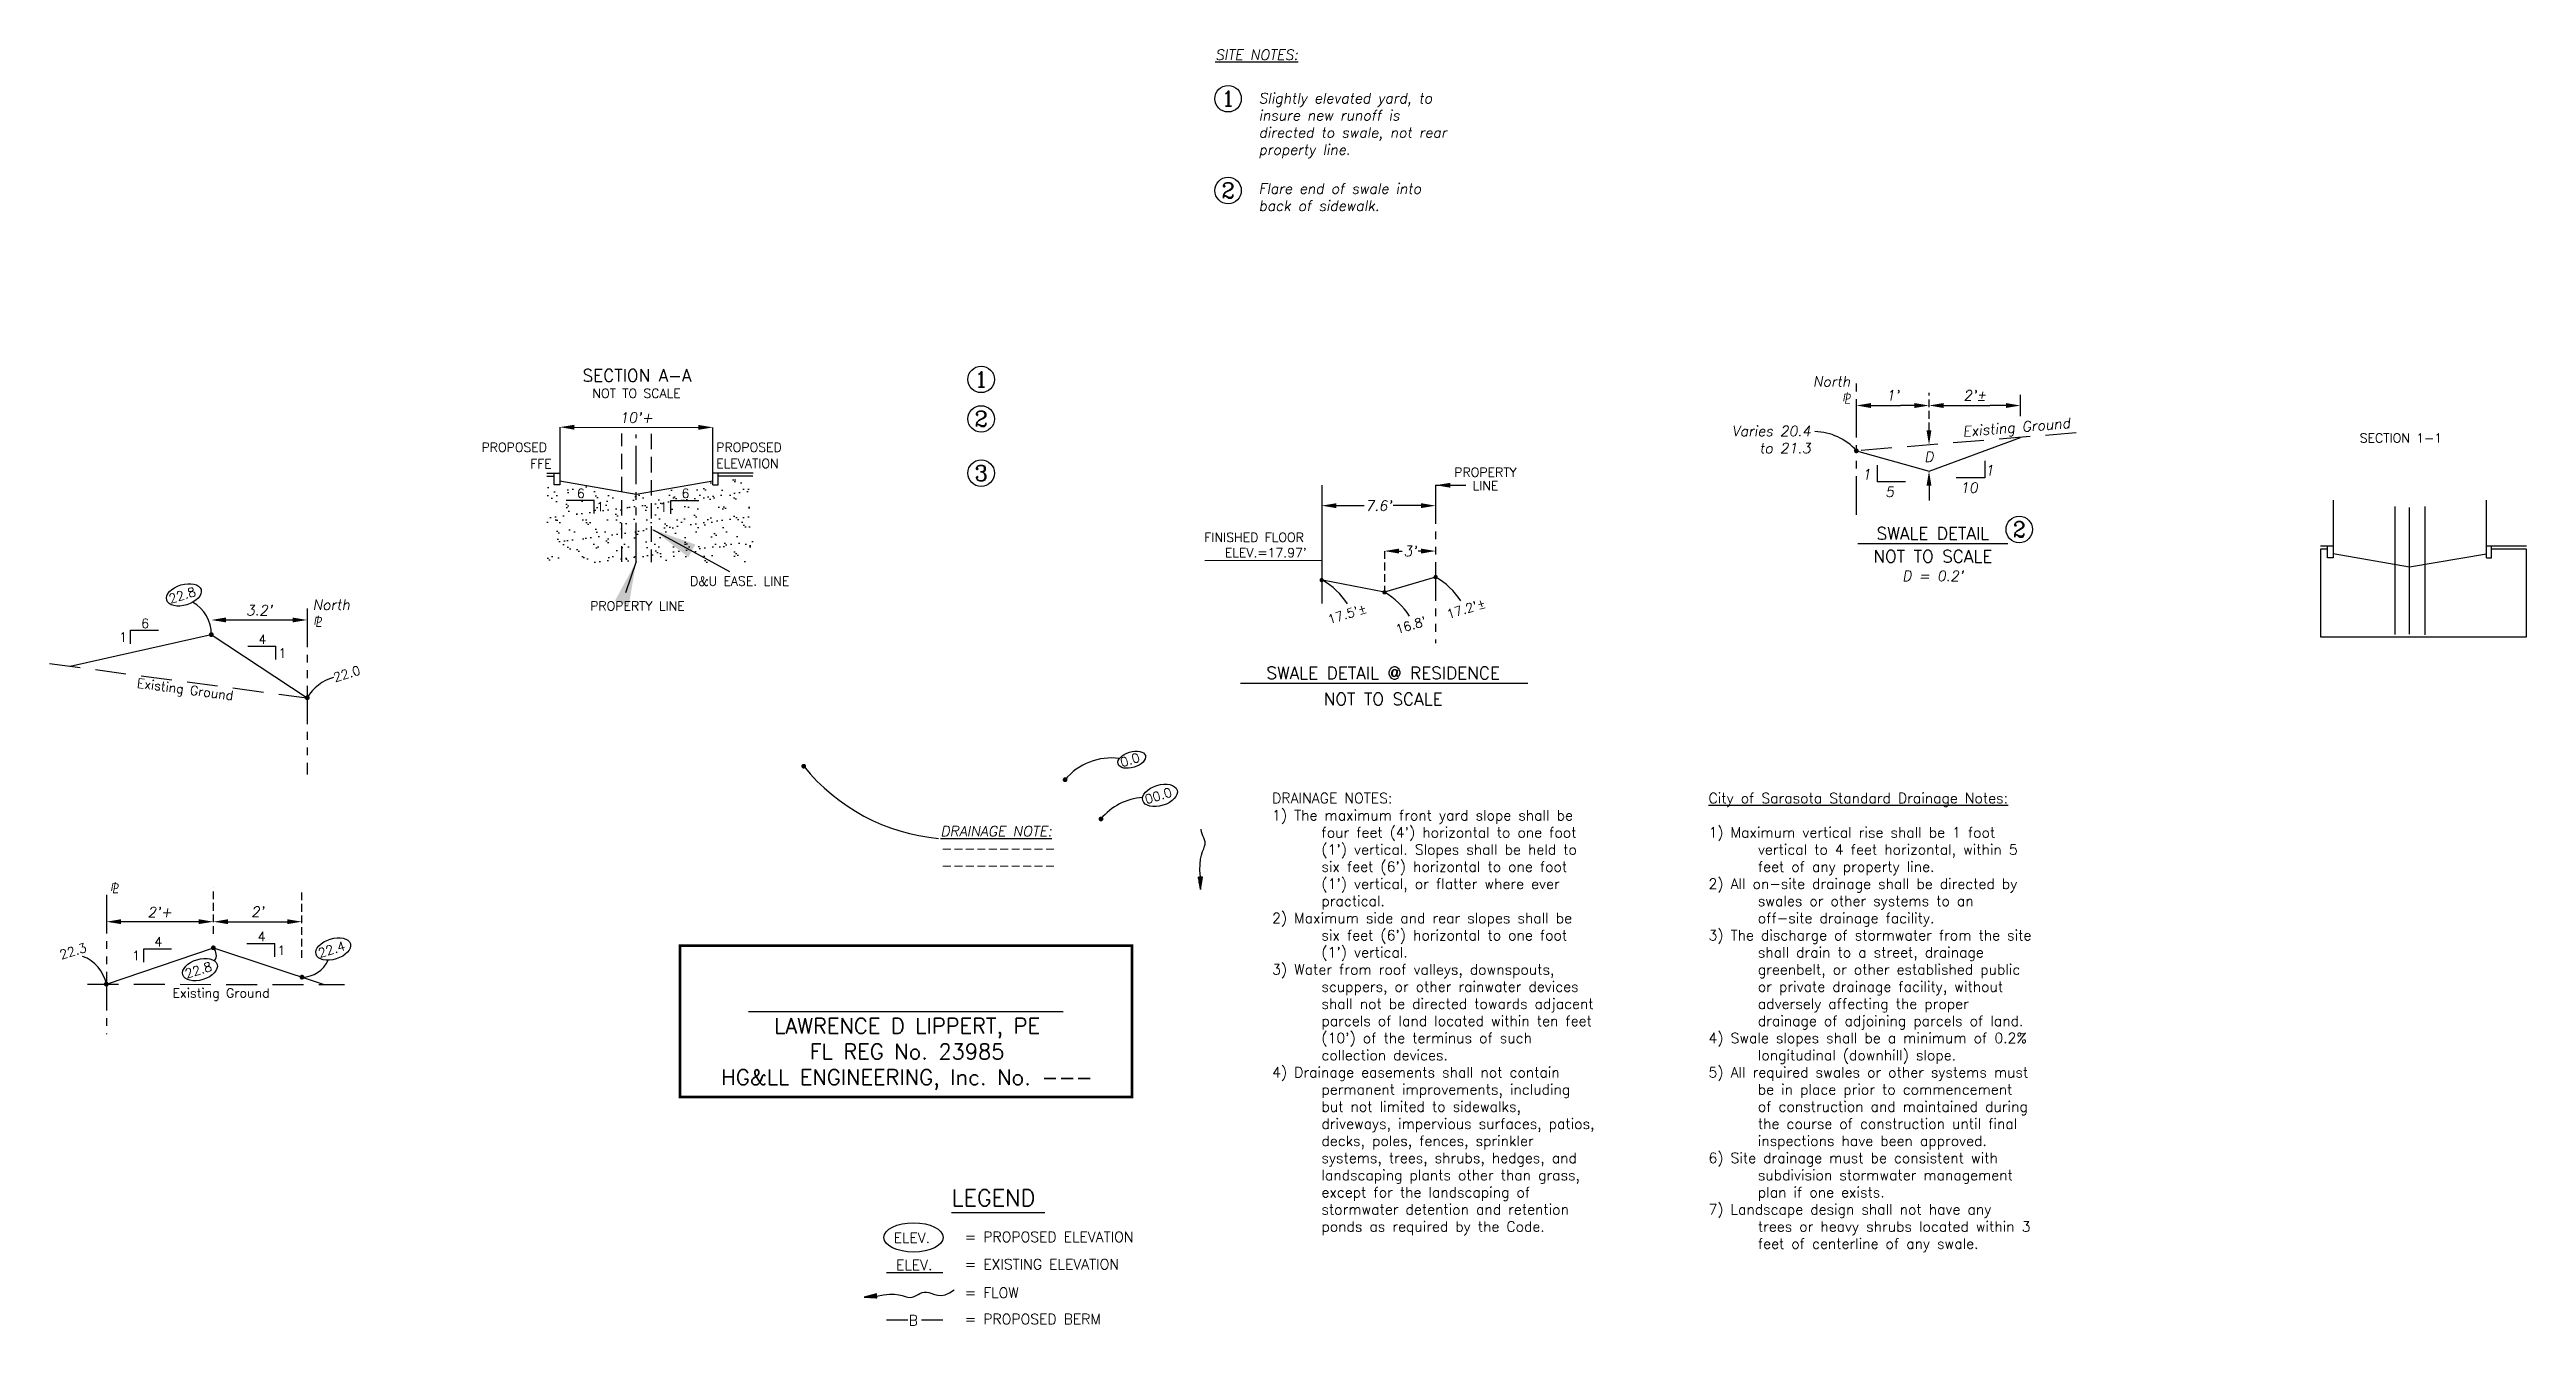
# Model space of a CAD drawing. Extents: x 5010 to 5331, y 5024 to 5190.
import ezdxf
from ezdxf.enums import TextEntityAlignment as Align

# ---------------------------------------------------------------- set-up
doc = ezdxf.new("R2010")
doc.units = 0
doc.header["$LTSCALE"] = 8
doc.header["$MEASUREMENT"] = 0
doc.header["$PDMODE"] = 3
doc.header["$PDSIZE"] = 1.5
for name, pattern in [('DASHED', [0.75, 0.5, -0.25]), ('DASHED2', [0.375, 0.25, -0.125]), ('PHANTOM2', [1.25, 0.625, -0.125, 0.125, -0.125, 0.125, -0.125])]:
    doc.linetypes.add(name, pattern=pattern)
doc.layers.get('0').update_dxf_attribs({"linetype": 'CONTINUOUS'})
doc.layers.get('Defpoints').update_dxf_attribs({"linetype": 'CONTINUOUS'})
doc.layers.add('DRAINAGE', color=1, linetype='CONTINUOUS')
doc.layers.add('P2', color=2, linetype='CONTINUOUS', lineweight=30)
doc.styles.add('L100', font='romanc.shx', dxfattribs={"oblique": 10, "height": 2})
doc.styles.add('L60', font='romans.shx', dxfattribs={"oblique": 10, "height": 1.33})
doc.styles.add('L80', font='romans.shx', dxfattribs={"oblique": 10, "height": 1.6})
doc.styles.add('ROMANS', font='ROMANS.shx')
doc.dimstyles.new('DEFAULT', dxfattribs={"dimscale": 0, "dimtxt": 1.33, "dimasz": 1.9, "dimexe": 0.2, "dimexo": 1, "dimgap": 0.2, "dimtad": 0, "dimdec": 1, "dimzin": 0, "dimdsep": 46, "dimtxsty": 'L60', "dimcen": 0.1, "dimse1": 1, "dimse2": 1, "dimclrd": 1, "dimclre": 10, "dimclrt": 1, "dimaunit": 1, "dimadec": 0, "dimazin": 0, "dimtfac": 1, "dimtdec": 1, "dimtofl": 0, "dimtmove": 2, "dimatfit": 2, "dimfxl": 0, "dimtolj": 1, "dimtzin": 0, "dimarcsym": 0})

# ---------------------------------------------------------------- blocks, each defined once
blk = doc.blocks.new('*X2')
at = {"color": 0}
for p, q in [((63.98, 240.72), (65.08, 240.72)), ((64.13, 240.75), (65.08, 240.75)), ((64.28, 240.78), (65.08, 240.78)), ((64.43, 240.8), (65.08, 240.8)), ((64.58, 240.82), (65.08, 240.82)), ((64.73, 240.85), (65.08, 240.85)), ((64.88, 240.88), (65.08, 240.88)), ((65.03, 240.9), (65.08, 240.9)), ((63.33, 240.6), (65.08, 240.6)), ((63.38, 240.62), (65.08, 240.62)), ((63.48, 240.57), (65.08, 240.57)), ((63.53, 240.65), (65.08, 240.65)), ((63.63, 240.55), (65.08, 240.55)), ((63.68, 240.68), (65.08, 240.68)), ((63.78, 240.53), (65.08, 240.53)), ((63.83, 240.7), (65.08, 240.7)), ((63.93, 240.5), (65.08, 240.5)), ((64.08, 240.47), (65.08, 240.47)), ((64.23, 240.45), (65.08, 240.45)), ((64.38, 240.43), (65.08, 240.43)), ((64.53, 240.4), (65.08, 240.4)), ((64.68, 240.38), (65.08, 240.38)), ((64.83, 240.35), (65.08, 240.35)), ((64.98, 240.32), (65.08, 240.32))]:
    blk.add_line(p, q, dxfattribs=at)
blk = doc.blocks.new('ARHEAD')
at = {"layer": 'P2'}
for p, q in [((0.1, 0.02), (-1.7, 0.32)), ((-1.7, 0.32), (-1.7, -0.28)), ((-1.7, -0.28), (0.1, 0.02))]:
    blk.add_line(p, q, dxfattribs=at)
at = {"layer": 'P2', "rotation": 180}
blk.add_blockref('*X2', (63.38, 240.62), dxfattribs=at)
blk = doc.blocks.new('CPLUSE5')
at = {"linetype": 'Continuous', "const_width": 0.526}
blk.add_lwpolyline([(-0.26, 0, 1), (0.26, 0, 1)], format="xyb", close=True, dxfattribs=at)
blk = doc.blocks.new('*D4')
at = {"layer": 'Defpoints', "color": 0, "transparency": 16777216}
for p in [(5174.93, 5133.12), (5189.72, 5133.12), (5174.93, 5130.47)]:
    blk.add_point(p, dxfattribs=at)
at = {"layer": 'DRAINAGE', "color": 1, "lineweight": -2, "transparency": 16777216}
for p, q in [((5176.83, 5130.47), (5180.43, 5130.47)), ((5187.82, 5130.47), (5184.22, 5130.47))]:
    blk.add_line(p, q, dxfattribs=at)
at = {"layer": 'DRAINAGE', "color": 1, "transparency": 16777216}
for points in [[(5176.83, 5130.79), (5176.83, 5130.15), (5174.93, 5130.47)], [(5187.82, 5130.79), (5187.82, 5130.15), (5189.72, 5130.47)]]:
    blk.add_solid(points, dxfattribs=at)
at = {"layer": 'DRAINAGE', "color": 1, "transparency": 16777216, "insert": (5182.33, 5130.47), "char_height": 1.33, "attachment_point": 5, "style": 'L60'}
blk.add_mtext("\\A1;7.6'", dxfattribs=at)
blk = doc.blocks.new('*D5')
at = {"layer": 'Defpoints', "color": 0, "transparency": 16777216}
for p in [(5189.72, 5124.58), (5189.72, 5121.21), (5183.07, 5119.23)]:
    blk.add_point(p, dxfattribs=at)
at = {"layer": 'DRAINAGE', "color": 1, "lineweight": -2, "transparency": 16777216}
for p, q in [((5184.97, 5124.58), (5185.36, 5124.58)), ((5187.82, 5124.58), (5187.44, 5124.58))]:
    blk.add_line(p, q, dxfattribs=at)
at = {"layer": 'DRAINAGE', "color": 1, "transparency": 16777216}
for points in [[(5184.97, 5124.9), (5184.97, 5124.26), (5183.07, 5124.58)], [(5187.82, 5124.9), (5187.82, 5124.26), (5189.72, 5124.58)]]:
    blk.add_solid(points, dxfattribs=at)
at = {"layer": 'DRAINAGE', "color": 1, "transparency": 16777216, "insert": (5186.4, 5124.58), "char_height": 1.33, "attachment_point": 5, "style": 'L60'}
blk.add_mtext("\\A1;3'", dxfattribs=at)
blk = doc.blocks.new('*D7')
at = {"layer": 'Defpoints', "color": 0, "transparency": 16777216}
for p in [(5076.05, 5140.65), (5095.94, 5140.62), (5095.94, 5140.62)]:
    blk.add_point(p, dxfattribs=at)
at = {"layer": 'DRAINAGE', "color": 1, "lineweight": -2, "transparency": 16777216}
blk.add_line((5077.95, 5140.64), (5094.04, 5140.63), dxfattribs=at)
at = {"layer": 'DRAINAGE', "color": 1, "transparency": 16777216}
for points in [[(5077.95, 5140.96), (5077.95, 5140.33), (5076.05, 5140.65)], [(5094.04, 5140.94), (5094.04, 5140.31), (5095.94, 5140.62)]]:
    blk.add_solid(points, dxfattribs=at)
at = {"layer": 'DRAINAGE', "color": 1, "transparency": 16777216, "insert": (5085.99, 5141.89), "char_height": 1.33, "attachment_point": 5, "rotation": 359.9406, "style": 'L60'}
blk.add_mtext("\\A1;10'+", dxfattribs=at)
blk = doc.blocks.new('*D13')
at = {"layer": 'Defpoints', "color": 0, "ltscale": 1.5, "transparency": 16777216}
for p in [(5043.29, 5115.64), (5030.84, 5113.74), (5043.29, 5105.55)]:
    blk.add_point(p, dxfattribs=at)
at = {"layer": 'DRAINAGE', "color": 1, "lineweight": -2, "ltscale": 1.5, "transparency": 16777216}
blk.add_line((5032.74, 5115.64), (5041.39, 5115.64), dxfattribs=at)
at = {"layer": 'DRAINAGE', "color": 1, "ltscale": 1.5, "transparency": 16777216}
for points in [[(5032.74, 5115.96), (5032.74, 5115.33), (5030.84, 5115.64)], [(5041.39, 5115.96), (5041.39, 5115.33), (5043.29, 5115.64)]]:
    blk.add_solid(points, dxfattribs=at)
at = {"layer": 'DRAINAGE', "color": 1, "ltscale": 1.5, "transparency": 16777216, "insert": (5037.06, 5116.9), "char_height": 1.33, "attachment_point": 5, "style": 'L60'}
blk.add_mtext("\\A1;3.2'", dxfattribs=at)
blk = doc.blocks.new('*D11')
at = {"layer": 'Defpoints', "color": 0, "ltscale": 1.5, "transparency": 16777216}
for p in [(5017.22, 5076.5), (5031.11, 5073.12), (5017.22, 5068.4)]:
    blk.add_point(p, dxfattribs=at)
at = {"layer": 'DRAINAGE', "color": 1, "lineweight": -2, "ltscale": 1.5, "transparency": 16777216}
blk.add_line((5029.21, 5076.5), (5019.12, 5076.5), dxfattribs=at)
at = {"layer": 'DRAINAGE', "color": 1, "ltscale": 1.5, "transparency": 16777216}
for points in [[(5019.12, 5076.82), (5019.12, 5076.19), (5017.22, 5076.5)], [(5029.21, 5076.82), (5029.21, 5076.19), (5031.11, 5076.5)]]:
    blk.add_solid(points, dxfattribs=at)
at = {"layer": 'DRAINAGE', "color": 1, "ltscale": 1.5, "transparency": 16777216, "insert": (5024.16, 5077.74), "char_height": 1.33, "attachment_point": 5, "style": 'L60'}
blk.add_mtext("\\A1;2'+", dxfattribs=at)
blk = doc.blocks.new('*D12')
at = {"layer": 'Defpoints', "color": 0, "ltscale": 1.5, "transparency": 16777216}
for p in [(5031.11, 5076.5), (5042.6, 5076.5), (5042.6, 5069.31)]:
    blk.add_point(p, dxfattribs=at)
at = {"layer": 'DRAINAGE', "color": 1, "lineweight": -2, "ltscale": 1.5, "transparency": 16777216}
blk.add_line((5033.01, 5076.5), (5040.7, 5076.5), dxfattribs=at)
at = {"layer": 'DRAINAGE', "color": 1, "ltscale": 1.5, "transparency": 16777216}
for points in [[(5033.01, 5076.82), (5033.01, 5076.19), (5031.11, 5076.5)], [(5040.7, 5076.82), (5040.7, 5076.19), (5042.6, 5076.5)]]:
    blk.add_solid(points, dxfattribs=at)
at = {"layer": 'DRAINAGE', "color": 1, "ltscale": 1.5, "transparency": 16777216, "insert": (5036.85, 5077.79), "char_height": 1.33, "attachment_point": 5, "style": 'L60'}
blk.add_mtext("\\A1;2'", dxfattribs=at)

msp = doc.modelspace()

# ---------------------------------------------------------------- hatches: boundary and pattern name
at = {"layer": 'DRAINAGE'}
h = msp.add_hatch(dxfattribs=at)
h.set_pattern_fill('AR-SAND', color=6, scale=1.266665)
h.set_pattern_definition([(37.5, (4878.5677, 4899.748), (-0.079792, 2.440641), [0, -1.925331, 0, -2.153331, 0, -2.058331]), (7.5, (4878.5677, 4899.748), (2.241715, 3.574715), [0, -1.038666, 0, -1.735332, 0, -0.664999]), (327.5, (4877.0097, 4899.748), (3.944576, 0.007168), [0, -0.633333, 0, -2.279998, 0, -2.976664]), (317.5, (4877.0097, 4899.748), (3.807757, 1.11172), [0, -0.316666, 0, -1.494665, 0, -1.709998])])
h.paths.add_polyline_path([(5101.13, 5134.28), (5096.61, 5134.28), (5096.61, 5133.15), (5095.94, 5133.15), (5095.94, 5133.68), (5085.99, 5131.98), (5085.99, 5131.97), (5076.05, 5133.71), (5076.05, 5133.16), (5075.35, 5133.16), (5075.35, 5134.26), (5074.4, 5134.26), (5074.4, 5122.9), (5101.13, 5122.9)])
h.paths.add_polyline_path([(5078.16, 5131.23), (5079.49, 5131.12), (5079.81, 5132.9), (5078.48, 5133.01)], flags=24)
h.paths.add_polyline_path([(5080.79, 5129.49), (5081.66, 5129.39), (5081.98, 5131.17), (5081.1, 5131.27)], flags=24)
h.paths.add_polyline_path([(5091.74, 5131.22), (5093.07, 5131.12), (5093.39, 5132.9), (5092.06, 5133)], flags=24)
h.paths.add_polyline_path([(5088.98, 5129.44), (5089.86, 5129.33), (5090.17, 5131.12), (5089.3, 5131.22)], flags=24)

# ---------------------------------------------------------------- linework, layer by layer
at = {"layer": 'DRAINAGE', "color": 3, "linetype": 'PHANTOM2'}
for p, q in [((5244.31, 5129.3), (5244.31, 5147.04)), ((5085.99, 5123.24), (5085.99, 5139.68)), ((5189.72, 5133.12), (5189.72, 5112.62)), ((5043.29, 5117.11), (5043.29, 5095.59)), ((5017.22, 5079.99), (5017.22, 5061.93))]:
    msp.add_line(p, q, dxfattribs=at)
at = {"layer": 'DRAINAGE', "linetype": 'Continuous'}
for p, q in [((5246.21, 5143.46), (5250.06, 5143.46)), ((5251.84, 5143.46), (5250.06, 5143.46)), ((5255.64, 5143.46), (5261.63, 5143.46)), ((5263.71, 5143.46), (5261.63, 5143.46)), ((5265.61, 5142.07), (5265.61, 5144.85)), ((5244.31, 5137.58), (5253.74, 5134.96)), ((5253.74, 5134.96), (5265.61, 5139.32)), ((5260.98, 5136.28), (5260.98, 5134.07)), ((5246.99, 5135.74), (5246.99, 5133.54)), ((5250.7, 5133.54), (5246.99, 5133.54)), ((5253.74, 5133.06), (5253.74, 5131.16)), ((5260.98, 5134.07), (5257.27, 5134.07))]:
    msp.add_line(p, q, dxfattribs=at)
at = {"layer": 'DRAINAGE', "linetype": 'DASHED2', "ltscale": 0.5}
for p, q in [((5253.74, 5140.25), (5253.74, 5145.1)), ((5183.07, 5124.58), (5183.07, 5119.23)), ((5031.11, 5074.93), (5031.11, 5080.96)), ((5042.6, 5071.8), (5042.6, 5080.72))]:
    msp.add_line(p, q, dxfattribs=at)
at = {"layer": 'DRAINAGE'}
for p, q in [((5076.05, 5140.65), (5076.05, 5133.16)), ((5095.94, 5133.15), (5095.94, 5140.62)), ((5076.05, 5134.66), (5074.4, 5134.66)), ((5075.35, 5134.26), (5074.4, 5134.26)), ((5075.35, 5133.16), (5075.35, 5134.66)), ((5076.05, 5133.16), (5075.35, 5133.16)), ((5076.05, 5133.71), (5085.97, 5131.97)), ((5085.97, 5131.97), (5095.94, 5133.68)), ((5095.94, 5134.73), (5101.14, 5134.73)), ((5095.94, 5133.15), (5096.61, 5133.15)), ((5096.61, 5133.15), (5096.61, 5134.73)), ((5101.13, 5134.28), (5096.61, 5134.28)), ((5174.93, 5133.12), (5174.93, 5117.76)), ((5076.9, 5131.17), (5080.52, 5131.17)), ((5080.52, 5129.44), (5080.52, 5131.17)), ((5090.48, 5129.43), (5090.48, 5131.16)), ((5090.48, 5131.16), (5094.1, 5131.16)), ((5306.17, 5131.19), (5306.17, 5123.71)), ((5314.24, 5113.75), (5314.24, 5130.37)), ((5316.11, 5113.78), (5316.11, 5130.22)), ((5318.06, 5130.34), (5318.06, 5113.71)), ((5326.07, 5123.7), (5326.07, 5131.17)), ((5263.96, 5125.5), (5244.5, 5125.5)), ((5306.17, 5125.21), (5304.52, 5125.21)), ((5305.47, 5124.81), (5304.52, 5124.81)), ((5304.52, 5124.81), (5304.52, 5113.45)), ((5305.47, 5123.71), (5305.47, 5125.21)), ((5306.17, 5123.71), (5305.47, 5123.71)), ((5306.17, 5124.26), (5316.09, 5122.52)), ((5316.09, 5122.52), (5326.07, 5124.23)), ((5326.07, 5125.28), (5331.27, 5125.28)), ((5326.07, 5123.7), (5326.73, 5123.7)), ((5326.73, 5123.7), (5326.73, 5125.28)), ((5331.25, 5124.83), (5326.73, 5124.83)), ((5331.25, 5113.45), (5331.25, 5124.83)), ((5174.93, 5123.37), (5159.75, 5123.32)), ((5183.07, 5119.23), (5175.02, 5120.81)), ((5189.72, 5121.21), (5183.07, 5119.23)), ((5020.36, 5112.56), (5020.36, 5114.3)), ((5020.36, 5114.3), (5023.98, 5114.3)), ((5035.59, 5112.24), (5039.2, 5112.24)), ((5039.2, 5110.5), (5039.2, 5112.24)), ((5304.52, 5113.45), (5331.25, 5113.45)), ((5201.67, 5107.41), (5164.4, 5107.41)), ((5022.07, 5071.27), (5022.07, 5073)), ((5022.07, 5073), (5025.69, 5073)), ((5035.47, 5073.68), (5039.09, 5073.68)), ((5039.09, 5071.95), (5039.09, 5073.68)), ((5126.91, 5038.78), (5139, 5038.78)), ((5118.46, 5030.98), (5125.77, 5030.98)), ((5118.46, 5024.86), (5121.24, 5024.86)), ((5122.98, 5024.86), (5125.77, 5024.86))]:
    msp.add_line(p, q, dxfattribs=at)
at = {"layer": 'DRAINAGE', "color": 7, "linetype": 'DASHED2'}
for p, q in [((5084.12, 5123.2), (5084.12, 5139.83)), ((5087.94, 5139.79), (5087.94, 5123.16))]:
    msp.add_line(p, q, dxfattribs=at)
at = {"layer": 'DRAINAGE', "linetype": 'DASHED'}
for p, q in [((5272.83, 5139.91), (5244.31, 5137.58)), ((5009.85, 5109.99), (5045.32, 5105.27)), ((5014.79, 5068.41), (5048.11, 5068.34))]:
    msp.add_line(p, q, dxfattribs=at)
at = {"layer": 'DRAINAGE', "ltscale": 1.5}
for p, q in [((5012.54, 5109.63), (5030.84, 5113.74)), ((5030.84, 5113.74), (5043.29, 5105.55)), ((5017.22, 5068.4), (5031.11, 5073.12)), ((5031.11, 5073.12), (5045.49, 5068.35))]:
    msp.add_line(p, q, dxfattribs=at)
at = {"layer": 'DRAINAGE'}
for points in [[(5159.22, 5082.26), (5159.13, 5083.19), (5159.14, 5083.97), (5159.21, 5084.62), (5159.34, 5085.15), (5159.48, 5085.6), (5159.62, 5085.97), (5159.74, 5086.29), (5159.8, 5086.58), (5159.8, 5086.85), (5159.73, 5087.12), (5159.63, 5087.38), (5159.52, 5087.64), (5159.41, 5087.91), (5159.32, 5088.18), (5159.29, 5088.46), (5159.29, 5088.52)], [(5141.4, 5064.83), (5100.54, 5064.83)], [(5117.16, 5027.94), (5118.08, 5028.12), (5118.86, 5028.19), (5119.51, 5028.17), (5120.05, 5028.1), (5120.51, 5028), (5120.89, 5027.89), (5121.22, 5027.8), (5121.52, 5027.77), (5121.79, 5027.8), (5122.05, 5027.89), (5122.3, 5028.01), (5122.55, 5028.15), (5122.8, 5028.28), (5123.07, 5028.39), (5123.34, 5028.46), (5123.64, 5028.46), (5123.96, 5028.39), (5124.32, 5028.27), (5124.7, 5028.14), (5125.12, 5028.05), (5125.58, 5028.03), (5126.08, 5028.12), (5126.62, 5028.35), (5127.22, 5028.77)]]:
    msp.add_lwpolyline(points, dxfattribs=at)
at = {"layer": 'DRAINAGE', "const_width": 0.333}
msp.add_lwpolyline([(5091.67, 5053.75), (5091.67, 5073.4), (5150.31, 5073.4), (5150.31, 5053.75)], close=True, dxfattribs=at)
at = {"layer": 'DRAINAGE'}
for centre in [(5162.78, 5183.26), (5162.78, 5171.35), (5130.74, 5146.85), (5130.74, 5141.72), (5130.74, 5134.69), (5265.45, 5127.38)]:
    msp.add_circle(centre, 1.72, dxfattribs=at)
for centre, radius, start, end in [((5238.83, 5132.79), 7.28, 41.1608, 89.1847), ((5170.29, 5112.56), 9.51, 32.908, 60.2081), ((5184.99, 5112.95), 9.51, 32.908, 60.2081), ((5026.16, 5113.84), 4.68, 358.7668, 61.1346), ((5178.35, 5110.98), 9.51, 32.908, 60.2081), ((5048.36, 5102.55), 5.89, 106.4059, 149.4445), ((5147.64, 5089.92), 7.82, 82.275, 140.2294), ((5127.53, 5112.66), 25.46, 218.9144, 264.7911), ((5152.3, 5084.83), 7.82, 94.4609, 140.2294), ((5012.42, 5067.41), 4.91, 11.7356, 69.4365), ((5030.16, 5072.16), 1.34, 326.3036, 45.506), ((5042.59, 5073.1), 3.79, 270.1815, 335.0841)]:
    msp.add_arc(centre, radius, start, end, dxfattribs=at)
for centre, major_axis, ratio in [((5027.28, 5118.9), (-2.23, -0.68), 0.576423), ((5150.28, 5097.51), (-1.77, -0.54), 0.552198), ((5153.94, 5092.89), (-2.23, -0.68), 0.576423), ((5046.66, 5072.96), (-2.23, -0.68), 0.576423), ((5029.37, 5070.29), (-2.23, -0.68), 0.576423), ((5121.97, 5035.55), (-3.85, 0), 0.492753)]:
    msp.add_ellipse(centre, major_axis=major_axis, ratio=ratio, dxfattribs=at)
at = {"layer": 'DRAINAGE', "linetype": 'Continuous'}
for points in [[(5246.21, 5143.78), (5246.21, 5143.14), (5244.31, 5143.46)], [(5251.84, 5143.78), (5251.84, 5143.14), (5253.74, 5143.46)], [(5255.64, 5143.78), (5255.64, 5143.14), (5253.74, 5143.46)], [(5263.71, 5143.78), (5263.71, 5143.14), (5265.61, 5143.46)], [(5253.42, 5140.25), (5254.05, 5140.25), (5253.74, 5138.35)], [(5253.42, 5133.06), (5254.05, 5133.06), (5253.74, 5134.96)]]:
    msp.add_solid(points, dxfattribs=at)

# ---------------------------------------------------------------- block references
at = {"layer": 'DRAINAGE'}
for name, p, xscale, yscale, zscale, rotation in [('CPLUSE5', (5244.31, 5137.58), 0.5940000000000423, 0.5940000000000423, 0.5940000000000423, 326.8395444511601), ('CPLUSE5', (5030.84, 5113.74), 0.5940000000000423, 0.5940000000000423, 0.5940000000000423, 326.8395444511601), ('CPLUSE5', (5043.29, 5105.55), 0.5940000000000423, 0.5940000000000423, 0.5940000000000423, 326.8395444511601), ('CPLUSE5', (5107.72, 5096.67), 0.5940000000000423, 0.5940000000000423, 0.5940000000000423, 326.8395444511601), ('CPLUSE5', (5141.63, 5094.92), 0.5940000000000423, 0.5940000000000423, 0.5940000000000423, 326.8395444511601), ('CPLUSE5', (5146.29, 5089.83), 0.5940000000000423, 0.5940000000000423, 0.5940000000000423, 326.8395444511601), ('ARHEAD', (5159.2, 5080.76), 0.8946171454649419, 0.8946171454649419, 0.8946171454649419, 270.4621440740617), ('CPLUSE5', (5031.11, 5073.12), 0.5940000000000423, 0.5940000000000423, 0.5940000000000423, 326.8395444511601), ('CPLUSE5', (5017.22, 5068.4), 0.5940000000000423, 0.5940000000000423, 0.5940000000000423, 326.8395444511601), ('CPLUSE5', (5042.6, 5069.31), 0.5940000000000423, 0.5940000000000423, 0.5940000000000423, 326.8395444511601), ('ARHEAD', (5115.66, 5027.83), 0.8946171454649419, 0.8946171454649419, 0.8946171454649419, 185.7956724693083)]:
    msp.add_blockref(name, p, dxfattribs=dict(at, xscale=xscale, yscale=yscale, zscale=zscale, rotation=rotation))
at = {"layer": 'DRAINAGE', "xscale": 0.5345999999999549, "yscale": 0.5345999999999549, "zscale": 0.5345999999999549}
for p in [(5174.93, 5120.81), (5189.72, 5121.21), (5183.07, 5119.23)]:
    msp.add_blockref('CPLUSE5', p, dxfattribs=at)

# ---------------------------------------------------------------- texts
at = {"layer": 'DRAINAGE', "linetype": 'PHANTOM2', "style": 'L100'}
for s, p in [('1', (5162.79, 5182.27)), ('2', (5162.79, 5170.36)), ('1', (5130.74, 5145.86)), ('2', (5130.74, 5140.73)), ('3', (5130.74, 5133.7)), ('2', (5265.46, 5126.4))]:
    msp.add_text(s, height=2, dxfattribs=at).set_placement(p, align=Align.CENTER)
at = {"layer": 'DRAINAGE', "color": 2}
for s, style, p in [('SECTION A-A', 'L80', (5086.08, 5146.56)), ('SWALE DETAIL', 'L100', (5254.24, 5126.06)), ('NOT TO SCALE', 'L100', (5254.24, 5123.1)), ('SWALE DETAIL @ RESIDENCE', 'L100', (5182.91, 5107.96)), ('NOT TO SCALE', 'L100', (5182.91, 5104.58))]:
    msp.add_text(s, height=1.6, dxfattribs=dict(at, style=style)).set_placement(p, align=Align.CENTER)
at = {"layer": 'DRAINAGE', "style": 'L60'}
for s, p in [('NOT TO SCALE', (5086.02, 5144.45)), ('PROPERTY', (5196.18, 5134.21)), ('LINE', (5196.18, 5132.47))]:
    msp.add_text(s, height=1.188, dxfattribs=at).set_placement(p, align=Align.CENTER)
for s, height, p in [('SECTION 1-1', 1.188, (5309.63, 5138.65)), ('PROPOSED', 1.188, (5065.9, 5137.45)), ('FFE', 1.188, (5072.21, 5135.3)), ('PROPOSED', 1.188, (5096.36, 5137.45)), ('ELEVATION', 1.188, (5096.37, 5135.35)), ('6', 1.19, (5078.29, 5131.47)), ('1', 1.19, (5080.8, 5129.74)), ('1', 1.19, (5088.99, 5129.68)), ('6', 1.19, (5091.86, 5131.47)), ('FINISHED FLOOR', 1.188, (5159.69, 5125.76)), ("ELEV.=17.97'", 1.188, (5162.36, 5123.78)), ('D&U EASE. LINE', 1.188, (5092.97, 5120.09)), ('PROPERTY LINE', 1.188, (5080, 5116.87)), ('1', 1.19, (5018.88, 5112.82)), ('6', 1.19, (5021.75, 5114.6)), ('4', 1.19, (5036.97, 5112.54)), ('1', 1.19, (5039.55, 5110.75)), ('1', 1.19, (5020.58, 5071.52)), ('4', 1.19, (5023.45, 5073.3)), ('4', 1.19, (5036.86, 5073.98)), ('1', 1.19, (5039.43, 5072.2)), ('ELEV.', 1.33, (5119.38, 5034.83)), ('= PROPOSED ELEVATION', 1.33, (5128.62, 5034.95)), ('ELEV.', 1.33, (5119.69, 5031.31)), ('= EXISTING ELEVATION', 1.33, (5128.62, 5031.4)), ('= FLOW', 1.33, (5128.62, 5027.71)), ('B', 1.33, (5121.34, 5024.13)), ('= PROPOSED BERM', 1.33, (5128.62, 5024.29))]:
    msp.add_text(s, height=height, dxfattribs=at).set_placement(p)
for s, p in [('22.8', (5025.54, 5117.76)), ("17.5'%%P", (5175.93, 5115.1)), ("17.2'%%P", (5191.38, 5115.77)), ("16.8'", (5184.74, 5113.8)), ('22.0', (5046.89, 5107.57)), ('0.0', (5149.01, 5096.55)), ('00.0', (5152.2, 5091.75)), ('22.3', (5011.37, 5071.6)), ('22.4', (5044.92, 5071.81)), ('22.8', (5027.63, 5069.14))]:
    msp.add_text(s, height=1.188, rotation=17.0596, dxfattribs=at).set_placement(p)
at = {"layer": 'DRAINAGE', "ltscale": 1.5, "style": 'L60'}
msp.add_text('Existing Ground', height=1.2, rotation=352.4296, dxfattribs=at).set_placement((5027.53, 5107.24), align=Align.TOP_CENTER)
msp.add_text('Existing Ground', height=1.2, dxfattribs=at).set_placement((5032.11, 5067.85), align=Align.TOP_CENTER)
at = {"layer": 'DRAINAGE', "color": 2, "style": 'L80'}
msp.add_text('LEGEND', height=2.131, dxfattribs=at).set_placement((5126.91, 5039.62))
at = {"layer": 'DRAINAGE'}
for s, insert, char_height, width, attachment_point, style in [('{\\LSITE NOTES:}', (5161.12, 5189.63), 1.3334, 28.2539, 1, 'L80'), ('Slightly elevated yard, to insure new runoff is directed to swale, not rear property line.', (5166.76, 5183.99), 1.3334, 28.2539, 1, 'L80'), ('Flare end of swale into back of sidewalk.', (5166.76, 5172.27), 1.3334, 28.2539, 1, 'L80'), ('North\\P⅊', (5243.54, 5147.25), 1.333, 24.1813, 3, 'L60'), ('Varies 20.4 to 21.3 ', (5238.4, 5140.82), 1.3333, 12.0955, 3, 'L60'), ('D', (5254.33, 5137.47), 1.33, 24.1813, 3, 'L60'), ('1', (5246.19, 5135.19), 1.33, 24.1813, 3, 'L60'), ('10', (5260.07, 5133.47), 1.333, 24.1813, 3, 'L60'), ('1', (5262.15, 5135.73), 1.33, 24.1813, 3, 'L60'), ('5', (5249.19, 5132.93), 1.33, 24.1813, 3, 'L60'), ("D = 0.2'", (5254.24, 5122.02), 1.333, 12.0955, 2, 'L60'), ('North\\P⅊', (5043.99, 5118.29), 1.333, 28.2539, 1, 'L80'), ("{\\Q0;DRAINAGE NOTES:\\P\\pi-6.39839,l6.39839,t6.39839;1) The maximum front yard slope shall be four feet (4') horizontal to one foot (1') vertical. Slopes shall be held to six feet (6') horizontal to one foot (1') vertical, or flatter where ever practical. \\P\\ptz;2) Maximum side and rear slopes shall be six feet (6') horizontal to one foot (1') vertical.\\P3) Water from roof valleys, downspouts, scuppers, or other rainwater devices shall not be directed towards adjacent parcels of land located within ten feet (10') of the terminus of such collection devices.\\P4) Drainage easements shall not contain permanent improvements, including but not limited to sidewalks, driveways, impervious surfaces, patios, decks, poles, fences, sprinkler systems, trees, shrubs, hedges, and landscaping plants other than grass, except for the landscaping of stormwater detention and retention ponds as required by the Code.}", (5168.5, 5093.2), 1.3334, 45.4042, 1, 'L80'), ('\\pi-6.39839,l6.39839;{\\Q0;\\LCity of Sarasota Standard Drainage Notes:\\l\\P\\P1) Maximum vertical rise shall be 1 foot vertical to 4 feet horizontal, within 5 feet of any property line.\\P2) All on-site drainage shall be directed by swales or other systems to an off-site drainage facility.\\P3) The discharge of stormwater from the site shall drain to a street, drainage greenbelt, or other established public or private drainage facility, without adversely affecting the proper drainage of adjoining parcels of land. \\P4) Swale slopes shall be a minimum of 0.2% longitudinal (downhill) slope. \\P5) All required swales or other systems must be in place prior to commencement of construction and maintained during the course of construction until final inspections have been approved. \\P6) Site drainage must be consistent with subdivision stormwater management plan if one exists.\\P7) Landscape design shall not have any trees or heavy shrubs located within 3 feet of centerline of any swale.}', (5225.13, 5093.2), 1.3334, 45.4042, 1, 'L80'), ('{\\LDRAINAGE NOTE:\\P}----------\\P----------', (5125.46, 5088.91), 1.3334, 28.2539, 1, 'L80'), ('⅊', (5017.62, 5081.51), 1.33, 28.2539, 1, 'L80'), ('LAWRENCE D LIPPERT, PE\\PFL REG No. 23985\\PHG&LL ENGINEERING, Inc. No. ---', (5121.13, 5063.98), 1.998, 56.5026, 2, 'ROMANS')]:
    msp.add_mtext(s, dxfattribs=dict(at, insert=insert, char_height=char_height, width=width, attachment_point=attachment_point, style=style))
at = {"layer": 'DRAINAGE', "linetype": 'Continuous', "char_height": 1.33, "attachment_point": 5, "style": 'L60'}
for s, insert in [("\\A1;1'", (5249.02, 5144.77)), ("\\A1;2'%%P", (5259.68, 5144.77))]:
    msp.add_mtext(s, dxfattribs=dict(at, insert=insert))
at = {"layer": 'DRAINAGE', "insert": (5272, 5141.88), "char_height": 1.3333, "width": 17.7946, "attachment_point": 3, "rotation": 4.6728, "style": 'L60'}
msp.add_mtext('Existing Ground', dxfattribs=at)

# ---------------------------------------------------------------- dimensions: what is measured, and where the dimension line sits
at = {"layer": 'DRAINAGE'}
dim = msp.add_linear_dim(base=(5095.94, 5140.62), p1=(5076.05, 5140.65), p2=(5095.94, 5140.62), angle=359.9406, text="10'+", dimstyle='DEFAULT', override={"dimscale": 1, "dimpost": "'"}, dxfattribs=at)
dim.commit()
dim.dimension.update_dxf_attribs({"geometry": '*D7', "text_midpoint": (5085.99, 5141.89), "dimtype": 161})
for base, p1, p2, text, picture, middle in [((5174.93, 5130.47), (5189.72, 5133.12), (5174.93, 5133.12), "7.6'", '*D4', (5182.33, 5130.47)), ((5189.72, 5124.58), (5183.07, 5119.23), (5189.72, 5121.21), "3'", '*D5', (5186.4, 5124.58))]:
    dim = msp.add_linear_dim(base=base, p1=p1, p2=p2, text=text, dimstyle='DEFAULT', override={"dimscale": 1, "dimpost": "'"}, dxfattribs=at)
    dim.commit()
    dim.dimension.update_dxf_attribs({"geometry": picture, "text_midpoint": middle})
at = {"layer": 'DRAINAGE', "ltscale": 1.5}
for base, p1, p2, text, picture, middle in [((5043.29, 5115.64), (5030.84, 5113.74), (5043.29, 5105.55), "3.2'", '*D13', (5037.06, 5116.9)), ((5017.22, 5076.5), (5031.11, 5073.12), (5017.22, 5068.4), "2'+", '*D11', (5024.16, 5077.74)), ((5042.6, 5076.5), (5031.11, 5076.5), (5042.6, 5069.31), "2'", '*D12', (5036.85, 5077.79))]:
    dim = msp.add_linear_dim(base=base, p1=p1, p2=p2, text=text, dimstyle='DEFAULT', override={"dimscale": 1, "dimpost": "'"}, dxfattribs=at)
    dim.commit()
    dim.dimension.update_dxf_attribs({"geometry": picture, "text_midpoint": middle, "dimtype": 160})

# ---------------------------------------------------------------- leaders
at = {"layer": 'DRAINAGE'}
for points, override in [([(5189.72, 5133.12), (5193.62, 5133.12)], {"dimscale": 1}), ([(5088.2, 5127.35), (5098.07, 5121.94)], {"dimscale": 1, "dimasz": 5.7}), ([(5085.99, 5123.24), (5084.58, 5119.17)], {"dimscale": 1, "dimasz": 5.7})]:
    msp.add_leader(points, dimstyle='DEFAULT', override=override, dxfattribs=at)

doc.saveas('drawing.dxf')
